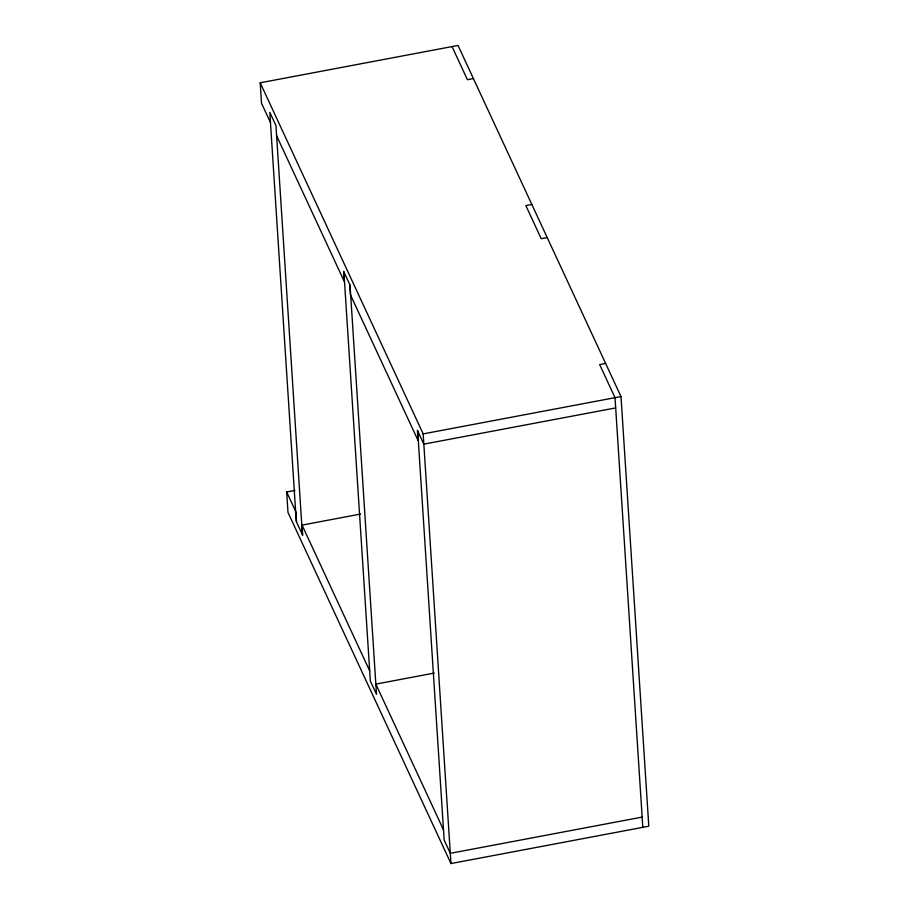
<?xml version="1.0" encoding="UTF-8"?>
<svg xmlns="http://www.w3.org/2000/svg" width="909" height="909" viewBox="0 0 909 909"><rect width="100%" height="100%" fill="white"/><g stroke="black" fill="none" stroke-linecap="round" stroke-linejoin="round"><path stroke-width="1.36" d="M270.473 122.533L261.519 103.262L260.201 82.799L458.034 45.45L621.006 396.551L648.799 826.201L450.966 863.55L287.994 512.449L286.665 491.985L295.005 490.406M473.407 78.572L467.408 79.708L452.034 46.586M531.833 204.445L525.834 205.57L541.219 238.692L547.207 237.567M605.633 363.43L599.645 364.566L615.018 397.688L642.811 827.338M260.201 82.799L423.174 433.9L621.006 396.551M615.677 407.914L423.833 444.137L417.413 430.309L418.083 440.535L350.431 294.8L349.772 284.562M302.436 534.765L275.961 125.578L269.803 112.307L296.289 521.505L302.697 535.333L302.038 525.107L360.555 514.062M434.354 673.058L375.837 684.102L443.49 829.837M642.152 817.1L450.307 853.324L444.16 840.075L417.686 430.889M276.631 135.805L344.284 281.54L343.613 271.314L350.033 285.142L376.508 694.328L370.349 681.08L343.886 271.893M286.665 491.985L295.891 511.858L296.55 522.084M302.038 525.107L369.69 670.853M423.174 433.9L450.966 863.55"/></g></svg>
